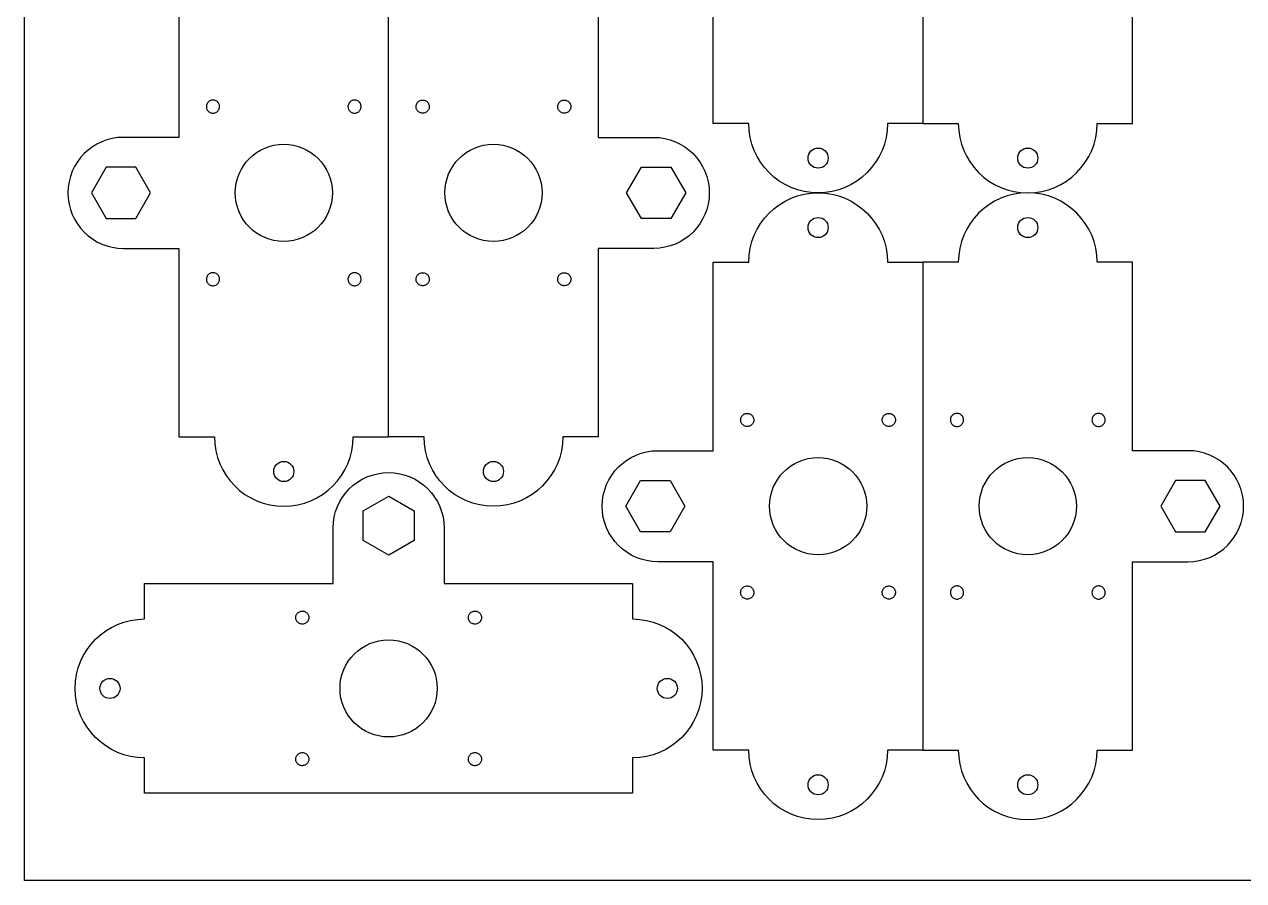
# Model space of a CAD drawing. Header units: millimetres. Extents: x 2733 to 3089, y 1586 to 1832.
# Drawn here: x 2733.3 to 2908.9, y 1585.7 to 1709.1 of the extents above; entities that cross this region are included whole.
import ezdxf

# ---------------------------------------------------------------- set-up
doc = ezdxf.new("R2010")
doc.units = ezdxf.units.MM

msp = doc.modelspace()

# ---------------------------------------------------------------- linework, layer by layer
at = {"color": 244, "true_color": 0x991b1e}
msp.add_lwpolyline([(2733.25, 1585.73), (2733.25, 1832.48), (3089.06, 1832.48), (3089.06, 1585.73)], close=True, dxfattribs=at)
for points in [[(2832.49, 1721.98), (2824.49, 1721.98, -1), (2824.49, 1737.98), (2832.49, 1737.98), (2832.49, 1765.13), (2837.59, 1765.13, -1), (2857.59, 1765.13), (2862.69, 1765.13), (2862.69, 1694.83), (2857.59, 1694.83, -1), (2837.59, 1694.83), (2832.49, 1694.83)], [(2892.89, 1721.98), (2900.89, 1721.98, 1), (2900.89, 1737.98), (2892.89, 1737.98), (2892.89, 1765.13), (2887.79, 1765.13, 1), (2867.79, 1765.13), (2862.69, 1765.13), (2862.69, 1694.83), (2867.79, 1694.83, 1), (2887.79, 1694.83), (2892.89, 1694.83)], [(2755.52, 1692.83), (2747.52, 1692.83, 1), (2747.52, 1676.83), (2755.52, 1676.83), (2755.52, 1649.68), (2760.62, 1649.68, 1), (2780.62, 1649.68), (2785.72, 1649.68), (2785.72, 1719.98), (2780.62, 1719.98, 1), (2760.62, 1719.98), (2755.52, 1719.98)], [(2815.92, 1692.83), (2823.92, 1692.83, -1), (2823.92, 1676.83), (2815.92, 1676.83), (2815.92, 1649.68), (2810.82, 1649.68, -1), (2790.82, 1649.68), (2785.72, 1649.68), (2785.72, 1719.98), (2790.82, 1719.98, -1), (2810.82, 1719.98), (2815.92, 1719.98)], [(2832.49, 1631.68), (2824.49, 1631.68, -1), (2824.49, 1647.68), (2832.49, 1647.68), (2832.49, 1674.83), (2837.59, 1674.83, -1), (2857.59, 1674.83), (2862.69, 1674.83), (2862.69, 1604.53), (2857.59, 1604.53, -1), (2837.59, 1604.53), (2832.49, 1604.53)], [(2892.89, 1631.68), (2900.89, 1631.68, 1), (2900.89, 1647.68), (2892.89, 1647.68), (2892.89, 1674.83), (2887.79, 1674.83, 1), (2867.79, 1674.83), (2862.69, 1674.83), (2862.69, 1604.53), (2867.79, 1604.53, 1), (2887.79, 1604.53), (2892.89, 1604.53)], [(2777.72, 1628.53), (2777.72, 1636.53, -1), (2793.72, 1636.53), (2793.72, 1628.53), (2820.87, 1628.53), (2820.87, 1623.43, -1), (2820.87, 1603.43), (2820.87, 1598.33), (2750.57, 1598.33), (2750.57, 1603.43, -1), (2750.57, 1623.43), (2750.57, 1628.53)]]:
    msp.add_lwpolyline(points, format="xyb", close=True)
at = {"elevation": 3, "flags": 128}
for points in [[(2760.42, 1698.2), (2760.3, 1698.2), (2760.18, 1698.17), (2760.07, 1698.14), (2759.97, 1698.09), (2759.87, 1698.03), (2759.77, 1697.96), (2759.69, 1697.87), (2759.63, 1697.78), (2759.57, 1697.68), (2759.52, 1697.57), (2759.49, 1697.46), (2759.47, 1697.34), (2759.47, 1697.23), (2759.48, 1697.12), (2759.5, 1697), (2759.54, 1696.89), (2759.59, 1696.79), (2759.66, 1696.69), (2759.73, 1696.6), (2759.82, 1696.53), (2759.92, 1696.46), (2760.02, 1696.4), (2760.13, 1696.36), (2760.24, 1696.33), (2760.36, 1696.32), (2760.47, 1696.32), (2760.59, 1696.33), (2760.71, 1696.36), (2760.81, 1696.4), (2760.92, 1696.46), (2761.01, 1696.53), (2761.1, 1696.6), (2761.17, 1696.69), (2761.24, 1696.79), (2761.29, 1696.89), (2761.33, 1697), (2761.35, 1697.12), (2761.36, 1697.23), (2761.36, 1697.34), (2761.34, 1697.46), (2761.31, 1697.57), (2761.26, 1697.68), (2761.21, 1697.78), (2761.14, 1697.87), (2761.06, 1697.96), (2760.96, 1698.03), (2760.86, 1698.09), (2760.76, 1698.14), (2760.65, 1698.17), (2760.53, 1698.2), (2760.42, 1698.2)], [(2780.82, 1698.2), (2780.7, 1698.2), (2780.58, 1698.17), (2780.47, 1698.14), (2780.37, 1698.09), (2780.27, 1698.03), (2780.17, 1697.96), (2780.09, 1697.87), (2780.03, 1697.78), (2779.97, 1697.68), (2779.92, 1697.57), (2779.89, 1697.46), (2779.87, 1697.34), (2779.87, 1697.23), (2779.88, 1697.12), (2779.9, 1697), (2779.94, 1696.89), (2779.99, 1696.79), (2780.06, 1696.69), (2780.13, 1696.6), (2780.22, 1696.53), (2780.32, 1696.46), (2780.42, 1696.4), (2780.53, 1696.36), (2780.64, 1696.33), (2780.76, 1696.32), (2780.87, 1696.32), (2780.99, 1696.33), (2781.11, 1696.36), (2781.21, 1696.4), (2781.32, 1696.46), (2781.41, 1696.53), (2781.5, 1696.6), (2781.57, 1696.69), (2781.64, 1696.79), (2781.69, 1696.89), (2781.73, 1697), (2781.75, 1697.12), (2781.76, 1697.23), (2781.76, 1697.34), (2781.74, 1697.46), (2781.71, 1697.57), (2781.66, 1697.68), (2781.61, 1697.78), (2781.54, 1697.87), (2781.46, 1697.96), (2781.36, 1698.03), (2781.26, 1698.09), (2781.16, 1698.14), (2781.05, 1698.17), (2780.93, 1698.2), (2780.82, 1698.2)], [(2780.82, 1698.2), (2780.7, 1698.2), (2780.58, 1698.17), (2780.47, 1698.14), (2780.37, 1698.09), (2780.27, 1698.03), (2780.17, 1697.96), (2780.09, 1697.87), (2780.03, 1697.78), (2779.97, 1697.68), (2779.92, 1697.57), (2779.89, 1697.46), (2779.87, 1697.34), (2779.87, 1697.23), (2779.88, 1697.12), (2779.9, 1697), (2779.94, 1696.89), (2779.99, 1696.79), (2780.06, 1696.69), (2780.13, 1696.6), (2780.22, 1696.53), (2780.32, 1696.46), (2780.42, 1696.4), (2780.53, 1696.36), (2780.64, 1696.33), (2780.76, 1696.32), (2780.87, 1696.32), (2780.99, 1696.33), (2781.11, 1696.36), (2781.21, 1696.4), (2781.32, 1696.46), (2781.41, 1696.53), (2781.5, 1696.6), (2781.57, 1696.69), (2781.64, 1696.79), (2781.69, 1696.89), (2781.73, 1697), (2781.75, 1697.12), (2781.76, 1697.23), (2781.76, 1697.34), (2781.74, 1697.46), (2781.71, 1697.57), (2781.66, 1697.68), (2781.61, 1697.78), (2781.54, 1697.87), (2781.46, 1697.96), (2781.36, 1698.03), (2781.26, 1698.09), (2781.16, 1698.14), (2781.05, 1698.17), (2780.93, 1698.2), (2780.82, 1698.2)], [(2790.63, 1698.2), (2790.75, 1698.2), (2790.86, 1698.17), (2790.97, 1698.14), (2791.08, 1698.09), (2791.17, 1698.03), (2791.27, 1697.96), (2791.35, 1697.87), (2791.42, 1697.78), (2791.47, 1697.68), (2791.52, 1697.57), (2791.55, 1697.46), (2791.57, 1697.34), (2791.58, 1697.23), (2791.56, 1697.12), (2791.54, 1697), (2791.5, 1696.89), (2791.45, 1696.79), (2791.38, 1696.69), (2791.31, 1696.6), (2791.22, 1696.53), (2791.13, 1696.46), (2791.02, 1696.4), (2790.92, 1696.36), (2790.8, 1696.33), (2790.68, 1696.32), (2790.57, 1696.32), (2790.45, 1696.33), (2790.34, 1696.36), (2790.23, 1696.4), (2790.13, 1696.46), (2790.03, 1696.53), (2789.94, 1696.6), (2789.87, 1696.69), (2789.8, 1696.79), (2789.75, 1696.89), (2789.71, 1697), (2789.69, 1697.12), (2789.68, 1697.23), (2789.68, 1697.34), (2789.7, 1697.46), (2789.73, 1697.57), (2789.78, 1697.68), (2789.84, 1697.78), (2789.9, 1697.87), (2789.98, 1697.96), (2790.08, 1698.03), (2790.18, 1698.09), (2790.29, 1698.14), (2790.39, 1698.17), (2790.51, 1698.2), (2790.63, 1698.2)], [(2790.63, 1698.2), (2790.75, 1698.2), (2790.86, 1698.17), (2790.97, 1698.14), (2791.08, 1698.09), (2791.17, 1698.03), (2791.27, 1697.96), (2791.35, 1697.87), (2791.42, 1697.78), (2791.47, 1697.68), (2791.52, 1697.57), (2791.55, 1697.46), (2791.57, 1697.34), (2791.58, 1697.23), (2791.56, 1697.12), (2791.54, 1697), (2791.5, 1696.89), (2791.45, 1696.79), (2791.38, 1696.69), (2791.31, 1696.6), (2791.22, 1696.53), (2791.13, 1696.46), (2791.02, 1696.4), (2790.92, 1696.36), (2790.8, 1696.33), (2790.68, 1696.32), (2790.57, 1696.32), (2790.45, 1696.33), (2790.34, 1696.36), (2790.23, 1696.4), (2790.13, 1696.46), (2790.03, 1696.53), (2789.94, 1696.6), (2789.87, 1696.69), (2789.8, 1696.79), (2789.75, 1696.89), (2789.71, 1697), (2789.69, 1697.12), (2789.68, 1697.23), (2789.68, 1697.34), (2789.7, 1697.46), (2789.73, 1697.57), (2789.78, 1697.68), (2789.84, 1697.78), (2789.9, 1697.87), (2789.98, 1697.96), (2790.08, 1698.03), (2790.18, 1698.09), (2790.29, 1698.14), (2790.39, 1698.17), (2790.51, 1698.2), (2790.63, 1698.2)], [(2811.03, 1698.2), (2811.15, 1698.2), (2811.26, 1698.17), (2811.37, 1698.14), (2811.48, 1698.09), (2811.57, 1698.03), (2811.67, 1697.96), (2811.75, 1697.87), (2811.82, 1697.78), (2811.87, 1697.68), (2811.92, 1697.57), (2811.95, 1697.46), (2811.97, 1697.34), (2811.98, 1697.23), (2811.96, 1697.12), (2811.94, 1697), (2811.9, 1696.89), (2811.85, 1696.79), (2811.78, 1696.69), (2811.71, 1696.6), (2811.62, 1696.53), (2811.53, 1696.46), (2811.42, 1696.4), (2811.32, 1696.36), (2811.2, 1696.33), (2811.08, 1696.32), (2810.97, 1696.32), (2810.85, 1696.33), (2810.74, 1696.36), (2810.63, 1696.4), (2810.53, 1696.46), (2810.43, 1696.53), (2810.34, 1696.6), (2810.27, 1696.69), (2810.2, 1696.79), (2810.15, 1696.89), (2810.11, 1697), (2810.09, 1697.12), (2810.08, 1697.23), (2810.08, 1697.34), (2810.1, 1697.46), (2810.13, 1697.57), (2810.18, 1697.68), (2810.24, 1697.78), (2810.3, 1697.87), (2810.38, 1697.96), (2810.48, 1698.03), (2810.58, 1698.09), (2810.69, 1698.14), (2810.79, 1698.17), (2810.91, 1698.2), (2811.03, 1698.2)], [(2742.92, 1684.82), (2745.05, 1681.14), (2749.32, 1681.14), (2751.44, 1684.82), (2749.32, 1688.51), (2745.05, 1688.51), (2742.92, 1684.82)], [(2828.52, 1684.82), (2826.39, 1681.14), (2822.13, 1681.14), (2820, 1684.82), (2822.13, 1688.51), (2826.39, 1688.51), (2828.52, 1684.82)], [(2760.42, 1673.33), (2760.3, 1673.33), (2760.18, 1673.31), (2760.07, 1673.27), (2759.97, 1673.22), (2759.87, 1673.16), (2759.77, 1673.09), (2759.69, 1673.01), (2759.63, 1672.91), (2759.57, 1672.81), (2759.52, 1672.7), (2759.49, 1672.6), (2759.47, 1672.48), (2759.47, 1672.36), (2759.48, 1672.25), (2759.5, 1672.14), (2759.54, 1672.02), (2759.59, 1671.92), (2759.66, 1671.82), (2759.73, 1671.73), (2759.82, 1671.66), (2759.92, 1671.59), (2760.02, 1671.53), (2760.13, 1671.49), (2760.24, 1671.46), (2760.36, 1671.45), (2760.47, 1671.45), (2760.59, 1671.46), (2760.71, 1671.49), (2760.81, 1671.53), (2760.92, 1671.59), (2761.01, 1671.66), (2761.1, 1671.73), (2761.17, 1671.82), (2761.24, 1671.92), (2761.29, 1672.02), (2761.33, 1672.14), (2761.35, 1672.25), (2761.36, 1672.36), (2761.36, 1672.48), (2761.34, 1672.6), (2761.31, 1672.7), (2761.26, 1672.81), (2761.21, 1672.91), (2761.14, 1673.01), (2761.06, 1673.09), (2760.96, 1673.16), (2760.86, 1673.22), (2760.76, 1673.27), (2760.65, 1673.31), (2760.53, 1673.33), (2760.42, 1673.33)], [(2780.82, 1673.33), (2780.7, 1673.33), (2780.58, 1673.31), (2780.47, 1673.27), (2780.37, 1673.22), (2780.27, 1673.16), (2780.17, 1673.09), (2780.09, 1673.01), (2780.03, 1672.91), (2779.97, 1672.81), (2779.92, 1672.7), (2779.89, 1672.6), (2779.87, 1672.48), (2779.87, 1672.36), (2779.88, 1672.25), (2779.9, 1672.14), (2779.94, 1672.02), (2779.99, 1671.92), (2780.06, 1671.82), (2780.13, 1671.73), (2780.22, 1671.66), (2780.32, 1671.59), (2780.42, 1671.53), (2780.53, 1671.49), (2780.64, 1671.46), (2780.76, 1671.45), (2780.87, 1671.45), (2780.99, 1671.46), (2781.11, 1671.49), (2781.21, 1671.53), (2781.32, 1671.59), (2781.41, 1671.66), (2781.5, 1671.73), (2781.57, 1671.82), (2781.64, 1671.92), (2781.69, 1672.02), (2781.73, 1672.14), (2781.75, 1672.25), (2781.76, 1672.36), (2781.76, 1672.48), (2781.74, 1672.6), (2781.71, 1672.7), (2781.66, 1672.81), (2781.61, 1672.91), (2781.54, 1673.01), (2781.46, 1673.09), (2781.36, 1673.16), (2781.26, 1673.22), (2781.16, 1673.27), (2781.05, 1673.31), (2780.93, 1673.33), (2780.82, 1673.33)], [(2790.63, 1673.33), (2790.75, 1673.33), (2790.86, 1673.31), (2790.97, 1673.27), (2791.08, 1673.22), (2791.17, 1673.16), (2791.27, 1673.09), (2791.35, 1673.01), (2791.42, 1672.91), (2791.47, 1672.81), (2791.52, 1672.7), (2791.55, 1672.6), (2791.57, 1672.48), (2791.58, 1672.36), (2791.56, 1672.25), (2791.54, 1672.14), (2791.5, 1672.02), (2791.45, 1671.92), (2791.38, 1671.82), (2791.31, 1671.73), (2791.22, 1671.66), (2791.13, 1671.59), (2791.02, 1671.53), (2790.92, 1671.49), (2790.8, 1671.46), (2790.68, 1671.45), (2790.57, 1671.45), (2790.45, 1671.46), (2790.34, 1671.49), (2790.23, 1671.53), (2790.13, 1671.59), (2790.03, 1671.66), (2789.94, 1671.73), (2789.87, 1671.82), (2789.8, 1671.92), (2789.75, 1672.02), (2789.71, 1672.14), (2789.69, 1672.25), (2789.68, 1672.36), (2789.68, 1672.48), (2789.7, 1672.6), (2789.73, 1672.7), (2789.78, 1672.81), (2789.84, 1672.91), (2789.9, 1673.01), (2789.98, 1673.09), (2790.08, 1673.16), (2790.18, 1673.22), (2790.29, 1673.27), (2790.39, 1673.31), (2790.51, 1673.33), (2790.63, 1673.33)], [(2811.03, 1673.33), (2811.15, 1673.33), (2811.26, 1673.31), (2811.37, 1673.27), (2811.48, 1673.22), (2811.57, 1673.16), (2811.67, 1673.09), (2811.75, 1673.01), (2811.82, 1672.91), (2811.87, 1672.81), (2811.92, 1672.7), (2811.95, 1672.6), (2811.97, 1672.48), (2811.98, 1672.36), (2811.96, 1672.25), (2811.94, 1672.14), (2811.9, 1672.02), (2811.85, 1671.92), (2811.78, 1671.82), (2811.71, 1671.73), (2811.62, 1671.66), (2811.53, 1671.59), (2811.42, 1671.53), (2811.32, 1671.49), (2811.2, 1671.46), (2811.08, 1671.45), (2810.97, 1671.45), (2810.85, 1671.46), (2810.74, 1671.49), (2810.63, 1671.53), (2810.53, 1671.59), (2810.43, 1671.66), (2810.34, 1671.73), (2810.27, 1671.82), (2810.2, 1671.92), (2810.15, 1672.02), (2810.11, 1672.14), (2810.09, 1672.25), (2810.08, 1672.36), (2810.08, 1672.48), (2810.1, 1672.6), (2810.13, 1672.7), (2810.18, 1672.81), (2810.24, 1672.91), (2810.3, 1673.01), (2810.38, 1673.09), (2810.48, 1673.16), (2810.58, 1673.22), (2810.69, 1673.27), (2810.79, 1673.31), (2810.91, 1673.33), (2811.03, 1673.33)], [(2837.38, 1651.17), (2837.26, 1651.18), (2837.15, 1651.2), (2837.04, 1651.23), (2836.93, 1651.28), (2836.84, 1651.35), (2836.74, 1651.42), (2836.66, 1651.5), (2836.59, 1651.59), (2836.53, 1651.69), (2836.48, 1651.8), (2836.45, 1651.91), (2836.44, 1652.03), (2836.43, 1652.14), (2836.44, 1652.26), (2836.47, 1652.37), (2836.51, 1652.48), (2836.56, 1652.59), (2836.63, 1652.68), (2836.7, 1652.77), (2836.78, 1652.85), (2836.88, 1652.92), (2836.98, 1652.97), (2837.09, 1653.01), (2837.2, 1653.04), (2837.32, 1653.06), (2837.44, 1653.06), (2837.56, 1653.04), (2837.67, 1653.01), (2837.78, 1652.97), (2837.88, 1652.92), (2837.98, 1652.85), (2838.06, 1652.77), (2838.14, 1652.68), (2838.21, 1652.59), (2838.26, 1652.48), (2838.3, 1652.37), (2838.32, 1652.26), (2838.33, 1652.14), (2838.32, 1652.03), (2838.31, 1651.91), (2838.28, 1651.8), (2838.23, 1651.69), (2838.17, 1651.59), (2838.1, 1651.5), (2838.02, 1651.42), (2837.93, 1651.35), (2837.83, 1651.28), (2837.72, 1651.23), (2837.61, 1651.2), (2837.5, 1651.18), (2837.38, 1651.17)], [(2857.78, 1651.17), (2857.66, 1651.18), (2857.55, 1651.2), (2857.44, 1651.23), (2857.33, 1651.28), (2857.24, 1651.35), (2857.14, 1651.42), (2857.06, 1651.5), (2856.99, 1651.59), (2856.93, 1651.69), (2856.88, 1651.8), (2856.85, 1651.91), (2856.84, 1652.03), (2856.83, 1652.14), (2856.84, 1652.26), (2856.87, 1652.37), (2856.91, 1652.48), (2856.96, 1652.59), (2857.03, 1652.68), (2857.1, 1652.77), (2857.18, 1652.85), (2857.28, 1652.92), (2857.38, 1652.97), (2857.49, 1653.01), (2857.6, 1653.04), (2857.72, 1653.06), (2857.84, 1653.06), (2857.96, 1653.04), (2858.07, 1653.01), (2858.18, 1652.97), (2858.28, 1652.92), (2858.38, 1652.85), (2858.46, 1652.77), (2858.54, 1652.68), (2858.61, 1652.59), (2858.66, 1652.48), (2858.7, 1652.37), (2858.72, 1652.26), (2858.73, 1652.14), (2858.72, 1652.03), (2858.71, 1651.91), (2858.68, 1651.8), (2858.63, 1651.69), (2858.57, 1651.59), (2858.5, 1651.5), (2858.42, 1651.42), (2858.33, 1651.35), (2858.23, 1651.28), (2858.12, 1651.23), (2858.01, 1651.2), (2857.9, 1651.18), (2857.78, 1651.17)], [(2867.59, 1651.17), (2867.71, 1651.18), (2867.82, 1651.2), (2867.93, 1651.23), (2868.04, 1651.28), (2868.14, 1651.35), (2868.23, 1651.42), (2868.31, 1651.5), (2868.38, 1651.59), (2868.44, 1651.69), (2868.49, 1651.8), (2868.52, 1651.91), (2868.54, 1652.03), (2868.54, 1652.14), (2868.53, 1652.26), (2868.51, 1652.37), (2868.47, 1652.48), (2868.42, 1652.59), (2868.35, 1652.68), (2868.27, 1652.77), (2868.19, 1652.85), (2868.09, 1652.92), (2867.99, 1652.97), (2867.88, 1653.01), (2867.77, 1653.04), (2867.65, 1653.06), (2867.54, 1653.06), (2867.42, 1653.04), (2867.3, 1653.01), (2867.19, 1652.97), (2867.09, 1652.92), (2867, 1652.85), (2866.91, 1652.77), (2866.84, 1652.68), (2866.77, 1652.59), (2866.72, 1652.48), (2866.68, 1652.37), (2866.65, 1652.26), (2866.64, 1652.14), (2866.65, 1652.03), (2866.67, 1651.91), (2866.69, 1651.8), (2866.74, 1651.69), (2866.8, 1651.59), (2866.87, 1651.5), (2866.95, 1651.42), (2867.05, 1651.35), (2867.14, 1651.28), (2867.25, 1651.23), (2867.36, 1651.2), (2867.47, 1651.18), (2867.59, 1651.17)], [(2887.99, 1651.17), (2888.11, 1651.18), (2888.22, 1651.2), (2888.33, 1651.23), (2888.44, 1651.28), (2888.54, 1651.35), (2888.63, 1651.42), (2888.71, 1651.5), (2888.78, 1651.59), (2888.84, 1651.69), (2888.89, 1651.8), (2888.92, 1651.91), (2888.94, 1652.03), (2888.94, 1652.14), (2888.93, 1652.26), (2888.91, 1652.37), (2888.87, 1652.48), (2888.82, 1652.59), (2888.75, 1652.68), (2888.67, 1652.77), (2888.59, 1652.85), (2888.49, 1652.92), (2888.39, 1652.97), (2888.28, 1653.01), (2888.17, 1653.04), (2888.05, 1653.06), (2887.94, 1653.06), (2887.82, 1653.04), (2887.7, 1653.01), (2887.59, 1652.97), (2887.49, 1652.92), (2887.4, 1652.85), (2887.31, 1652.77), (2887.24, 1652.68), (2887.17, 1652.59), (2887.12, 1652.48), (2887.08, 1652.37), (2887.05, 1652.26), (2887.04, 1652.14), (2887.05, 1652.03), (2887.07, 1651.91), (2887.09, 1651.8), (2887.15, 1651.69), (2887.2, 1651.59), (2887.27, 1651.5), (2887.35, 1651.42), (2887.45, 1651.35), (2887.54, 1651.28), (2887.65, 1651.23), (2887.76, 1651.2), (2887.87, 1651.18), (2887.99, 1651.17)], [(2819.89, 1639.68), (2822.02, 1643.37), (2826.28, 1643.37), (2828.41, 1639.68), (2826.28, 1636), (2822.02, 1636), (2819.89, 1639.68)], [(2905.49, 1639.68), (2903.35, 1643.37), (2899.09, 1643.37), (2896.96, 1639.68), (2899.09, 1636), (2903.35, 1636), (2905.49, 1639.68)], [(2785.73, 1641.13), (2789.41, 1639), (2789.41, 1634.74), (2785.73, 1632.61), (2782.04, 1634.74), (2782.04, 1639), (2785.73, 1641.13)], [(2837.38, 1626.3), (2837.26, 1626.31), (2837.15, 1626.33), (2837.04, 1626.37), (2836.93, 1626.42), (2836.84, 1626.48), (2836.74, 1626.55), (2836.66, 1626.63), (2836.59, 1626.72), (2836.53, 1626.83), (2836.48, 1626.93), (2836.45, 1627.04), (2836.44, 1627.16), (2836.43, 1627.28), (2836.44, 1627.39), (2836.47, 1627.5), (2836.51, 1627.62), (2836.56, 1627.72), (2836.63, 1627.82), (2836.7, 1627.91), (2836.78, 1627.98), (2836.88, 1628.05), (2836.98, 1628.11), (2837.09, 1628.15), (2837.2, 1628.17), (2837.32, 1628.19), (2837.44, 1628.19), (2837.56, 1628.17), (2837.67, 1628.15), (2837.78, 1628.11), (2837.88, 1628.05), (2837.98, 1627.98), (2838.06, 1627.91), (2838.14, 1627.82), (2838.21, 1627.72), (2838.26, 1627.62), (2838.3, 1627.5), (2838.32, 1627.39), (2838.33, 1627.28), (2838.32, 1627.16), (2838.31, 1627.04), (2838.28, 1626.93), (2838.23, 1626.83), (2838.17, 1626.72), (2838.1, 1626.63), (2838.02, 1626.55), (2837.93, 1626.48), (2837.83, 1626.42), (2837.72, 1626.37), (2837.61, 1626.33), (2837.5, 1626.31), (2837.38, 1626.3)], [(2857.78, 1626.3), (2857.66, 1626.31), (2857.55, 1626.33), (2857.44, 1626.37), (2857.33, 1626.42), (2857.24, 1626.48), (2857.14, 1626.55), (2857.06, 1626.63), (2856.99, 1626.72), (2856.93, 1626.83), (2856.88, 1626.93), (2856.85, 1627.04), (2856.84, 1627.16), (2856.83, 1627.28), (2856.84, 1627.39), (2856.87, 1627.5), (2856.91, 1627.62), (2856.96, 1627.72), (2857.03, 1627.82), (2857.1, 1627.91), (2857.18, 1627.98), (2857.28, 1628.05), (2857.38, 1628.11), (2857.49, 1628.15), (2857.6, 1628.17), (2857.72, 1628.19), (2857.84, 1628.19), (2857.96, 1628.17), (2858.07, 1628.15), (2858.18, 1628.11), (2858.28, 1628.05), (2858.38, 1627.98), (2858.46, 1627.91), (2858.54, 1627.82), (2858.61, 1627.72), (2858.66, 1627.62), (2858.7, 1627.5), (2858.72, 1627.39), (2858.73, 1627.28), (2858.72, 1627.16), (2858.71, 1627.04), (2858.68, 1626.93), (2858.63, 1626.83), (2858.57, 1626.72), (2858.5, 1626.63), (2858.42, 1626.55), (2858.33, 1626.48), (2858.23, 1626.42), (2858.12, 1626.37), (2858.01, 1626.33), (2857.9, 1626.31), (2857.78, 1626.3)], [(2857.78, 1626.3), (2857.66, 1626.31), (2857.55, 1626.33), (2857.44, 1626.37), (2857.33, 1626.42), (2857.24, 1626.48), (2857.14, 1626.55), (2857.06, 1626.63), (2856.99, 1626.72), (2856.93, 1626.83), (2856.88, 1626.93), (2856.85, 1627.04), (2856.84, 1627.16), (2856.83, 1627.28), (2856.84, 1627.39), (2856.87, 1627.5), (2856.91, 1627.62), (2856.96, 1627.72), (2857.03, 1627.82), (2857.1, 1627.91), (2857.18, 1627.98), (2857.28, 1628.05), (2857.38, 1628.11), (2857.49, 1628.15), (2857.6, 1628.17), (2857.72, 1628.19), (2857.84, 1628.19), (2857.96, 1628.17), (2858.07, 1628.15), (2858.18, 1628.11), (2858.28, 1628.05), (2858.38, 1627.98), (2858.46, 1627.91), (2858.54, 1627.82), (2858.61, 1627.72), (2858.66, 1627.62), (2858.7, 1627.5), (2858.72, 1627.39), (2858.73, 1627.28), (2858.72, 1627.16), (2858.71, 1627.04), (2858.68, 1626.93), (2858.63, 1626.83), (2858.57, 1626.72), (2858.5, 1626.63), (2858.42, 1626.55), (2858.33, 1626.48), (2858.23, 1626.42), (2858.12, 1626.37), (2858.01, 1626.33), (2857.9, 1626.31), (2857.78, 1626.3)], [(2867.59, 1626.3), (2867.71, 1626.31), (2867.82, 1626.33), (2867.93, 1626.37), (2868.04, 1626.42), (2868.14, 1626.48), (2868.23, 1626.55), (2868.31, 1626.63), (2868.38, 1626.72), (2868.44, 1626.83), (2868.49, 1626.93), (2868.52, 1627.04), (2868.54, 1627.16), (2868.54, 1627.28), (2868.53, 1627.39), (2868.51, 1627.5), (2868.47, 1627.62), (2868.42, 1627.72), (2868.35, 1627.82), (2868.27, 1627.91), (2868.19, 1627.98), (2868.09, 1628.05), (2867.99, 1628.11), (2867.88, 1628.15), (2867.77, 1628.17), (2867.65, 1628.19), (2867.54, 1628.19), (2867.42, 1628.17), (2867.3, 1628.15), (2867.19, 1628.11), (2867.09, 1628.05), (2867, 1627.98), (2866.91, 1627.91), (2866.84, 1627.82), (2866.77, 1627.72), (2866.72, 1627.62), (2866.68, 1627.5), (2866.65, 1627.39), (2866.64, 1627.28), (2866.65, 1627.16), (2866.67, 1627.04), (2866.69, 1626.93), (2866.74, 1626.83), (2866.8, 1626.72), (2866.87, 1626.63), (2866.95, 1626.55), (2867.05, 1626.48), (2867.14, 1626.42), (2867.25, 1626.37), (2867.36, 1626.33), (2867.47, 1626.31), (2867.59, 1626.3)], [(2867.59, 1626.3), (2867.71, 1626.31), (2867.82, 1626.33), (2867.93, 1626.37), (2868.04, 1626.42), (2868.14, 1626.48), (2868.23, 1626.55), (2868.31, 1626.63), (2868.38, 1626.72), (2868.44, 1626.83), (2868.49, 1626.93), (2868.52, 1627.04), (2868.54, 1627.16), (2868.54, 1627.28), (2868.53, 1627.39), (2868.51, 1627.5), (2868.47, 1627.62), (2868.42, 1627.72), (2868.35, 1627.82), (2868.27, 1627.91), (2868.19, 1627.98), (2868.09, 1628.05), (2867.99, 1628.11), (2867.88, 1628.15), (2867.77, 1628.17), (2867.65, 1628.19), (2867.54, 1628.19), (2867.42, 1628.17), (2867.3, 1628.15), (2867.19, 1628.11), (2867.09, 1628.05), (2867, 1627.98), (2866.91, 1627.91), (2866.84, 1627.82), (2866.77, 1627.72), (2866.72, 1627.62), (2866.68, 1627.5), (2866.65, 1627.39), (2866.64, 1627.28), (2866.65, 1627.16), (2866.67, 1627.04), (2866.69, 1626.93), (2866.74, 1626.83), (2866.8, 1626.72), (2866.87, 1626.63), (2866.95, 1626.55), (2867.05, 1626.48), (2867.14, 1626.42), (2867.25, 1626.37), (2867.36, 1626.33), (2867.47, 1626.31), (2867.59, 1626.3)], [(2887.99, 1626.3), (2888.11, 1626.31), (2888.22, 1626.33), (2888.33, 1626.37), (2888.44, 1626.42), (2888.54, 1626.48), (2888.63, 1626.55), (2888.71, 1626.63), (2888.78, 1626.72), (2888.84, 1626.83), (2888.89, 1626.93), (2888.92, 1627.04), (2888.94, 1627.16), (2888.94, 1627.28), (2888.93, 1627.39), (2888.91, 1627.5), (2888.87, 1627.62), (2888.82, 1627.72), (2888.75, 1627.82), (2888.67, 1627.91), (2888.59, 1627.98), (2888.49, 1628.05), (2888.39, 1628.11), (2888.28, 1628.15), (2888.17, 1628.17), (2888.05, 1628.19), (2887.94, 1628.19), (2887.82, 1628.17), (2887.7, 1628.15), (2887.59, 1628.11), (2887.49, 1628.05), (2887.4, 1627.98), (2887.31, 1627.91), (2887.24, 1627.82), (2887.17, 1627.72), (2887.12, 1627.62), (2887.08, 1627.5), (2887.05, 1627.39), (2887.04, 1627.28), (2887.05, 1627.16), (2887.07, 1627.04), (2887.09, 1626.93), (2887.15, 1626.83), (2887.2, 1626.72), (2887.27, 1626.63), (2887.35, 1626.55), (2887.45, 1626.48), (2887.54, 1626.42), (2887.65, 1626.37), (2887.76, 1626.33), (2887.87, 1626.31), (2887.99, 1626.3)], [(2772.35, 1623.64), (2772.35, 1623.75), (2772.37, 1623.87), (2772.41, 1623.98), (2772.46, 1624.08), (2772.52, 1624.18), (2772.59, 1624.28), (2772.68, 1624.36), (2772.77, 1624.43), (2772.87, 1624.48), (2772.98, 1624.53), (2773.09, 1624.56), (2773.2, 1624.58), (2773.32, 1624.58), (2773.43, 1624.57), (2773.55, 1624.55), (2773.66, 1624.51), (2773.76, 1624.46), (2773.86, 1624.39), (2773.95, 1624.32), (2774.02, 1624.23), (2774.09, 1624.14), (2774.15, 1624.03), (2774.19, 1623.93), (2774.22, 1623.81), (2774.23, 1623.69), (2774.23, 1623.58), (2774.22, 1623.46), (2774.19, 1623.35), (2774.15, 1623.24), (2774.09, 1623.14), (2774.02, 1623.04), (2773.95, 1622.95), (2773.86, 1622.88), (2773.76, 1622.81), (2773.66, 1622.76), (2773.55, 1622.72), (2773.43, 1622.7), (2773.32, 1622.69), (2773.2, 1622.69), (2773.09, 1622.71), (2772.98, 1622.74), (2772.87, 1622.79), (2772.77, 1622.85), (2772.68, 1622.91), (2772.59, 1622.99), (2772.52, 1623.09), (2772.46, 1623.19), (2772.41, 1623.29), (2772.37, 1623.4), (2772.35, 1623.52), (2772.35, 1623.64)], [(2797.21, 1623.64), (2797.22, 1623.75), (2797.24, 1623.87), (2797.28, 1623.98), (2797.33, 1624.08), (2797.39, 1624.18), (2797.46, 1624.28), (2797.54, 1624.36), (2797.63, 1624.43), (2797.74, 1624.48), (2797.84, 1624.53), (2797.95, 1624.56), (2798.07, 1624.58), (2798.19, 1624.58), (2798.3, 1624.57), (2798.41, 1624.55), (2798.53, 1624.51), (2798.63, 1624.46), (2798.73, 1624.39), (2798.82, 1624.32), (2798.89, 1624.23), (2798.96, 1624.14), (2799.02, 1624.03), (2799.06, 1623.93), (2799.08, 1623.81), (2799.1, 1623.69), (2799.1, 1623.58), (2799.08, 1623.46), (2799.06, 1623.35), (2799.02, 1623.24), (2798.96, 1623.14), (2798.89, 1623.04), (2798.82, 1622.95), (2798.73, 1622.88), (2798.63, 1622.81), (2798.53, 1622.76), (2798.41, 1622.72), (2798.3, 1622.7), (2798.19, 1622.69), (2798.07, 1622.69), (2797.95, 1622.71), (2797.84, 1622.74), (2797.74, 1622.79), (2797.63, 1622.85), (2797.54, 1622.91), (2797.46, 1622.99), (2797.39, 1623.09), (2797.33, 1623.19), (2797.28, 1623.29), (2797.24, 1623.4), (2797.22, 1623.52), (2797.21, 1623.64)], [(2772.35, 1603.24), (2772.35, 1603.35), (2772.37, 1603.47), (2772.41, 1603.58), (2772.46, 1603.68), (2772.52, 1603.78), (2772.59, 1603.88), (2772.68, 1603.96), (2772.77, 1604.03), (2772.87, 1604.08), (2772.98, 1604.13), (2773.09, 1604.16), (2773.2, 1604.18), (2773.32, 1604.18), (2773.43, 1604.17), (2773.55, 1604.15), (2773.66, 1604.11), (2773.76, 1604.06), (2773.86, 1603.99), (2773.95, 1603.92), (2774.02, 1603.83), (2774.09, 1603.74), (2774.15, 1603.63), (2774.19, 1603.53), (2774.22, 1603.41), (2774.23, 1603.29), (2774.23, 1603.18), (2774.22, 1603.06), (2774.19, 1602.95), (2774.15, 1602.84), (2774.09, 1602.74), (2774.02, 1602.64), (2773.95, 1602.55), (2773.86, 1602.48), (2773.76, 1602.41), (2773.66, 1602.36), (2773.55, 1602.32), (2773.43, 1602.3), (2773.32, 1602.29), (2773.2, 1602.29), (2773.09, 1602.31), (2772.98, 1602.34), (2772.87, 1602.39), (2772.77, 1602.45), (2772.68, 1602.51), (2772.59, 1602.59), (2772.52, 1602.69), (2772.46, 1602.79), (2772.41, 1602.89), (2772.37, 1603), (2772.35, 1603.12), (2772.35, 1603.24)], [(2772.35, 1603.24), (2772.35, 1603.35), (2772.37, 1603.47), (2772.41, 1603.58), (2772.46, 1603.68), (2772.52, 1603.78), (2772.59, 1603.88), (2772.68, 1603.96), (2772.77, 1604.03), (2772.87, 1604.08), (2772.98, 1604.13), (2773.09, 1604.16), (2773.2, 1604.18), (2773.32, 1604.18), (2773.43, 1604.17), (2773.55, 1604.15), (2773.66, 1604.11), (2773.76, 1604.06), (2773.86, 1603.99), (2773.95, 1603.92), (2774.02, 1603.83), (2774.09, 1603.74), (2774.15, 1603.63), (2774.19, 1603.53), (2774.22, 1603.41), (2774.23, 1603.29), (2774.23, 1603.18), (2774.22, 1603.06), (2774.19, 1602.95), (2774.15, 1602.84), (2774.09, 1602.74), (2774.02, 1602.64), (2773.95, 1602.55), (2773.86, 1602.48), (2773.76, 1602.41), (2773.66, 1602.36), (2773.55, 1602.32), (2773.43, 1602.3), (2773.32, 1602.29), (2773.2, 1602.29), (2773.09, 1602.31), (2772.98, 1602.34), (2772.87, 1602.39), (2772.77, 1602.45), (2772.68, 1602.51), (2772.59, 1602.59), (2772.52, 1602.69), (2772.46, 1602.79), (2772.41, 1602.89), (2772.37, 1603), (2772.35, 1603.12), (2772.35, 1603.24)], [(2797.21, 1603.24), (2797.22, 1603.35), (2797.24, 1603.47), (2797.28, 1603.58), (2797.33, 1603.68), (2797.39, 1603.78), (2797.46, 1603.88), (2797.54, 1603.96), (2797.63, 1604.03), (2797.74, 1604.08), (2797.84, 1604.13), (2797.95, 1604.16), (2798.07, 1604.18), (2798.19, 1604.18), (2798.3, 1604.17), (2798.41, 1604.15), (2798.53, 1604.11), (2798.63, 1604.06), (2798.73, 1603.99), (2798.82, 1603.92), (2798.89, 1603.83), (2798.96, 1603.74), (2799.02, 1603.63), (2799.06, 1603.53), (2799.08, 1603.41), (2799.1, 1603.29), (2799.1, 1603.18), (2799.08, 1603.06), (2799.06, 1602.95), (2799.02, 1602.84), (2798.96, 1602.74), (2798.89, 1602.64), (2798.82, 1602.55), (2798.73, 1602.48), (2798.63, 1602.41), (2798.53, 1602.36), (2798.41, 1602.32), (2798.3, 1602.3), (2798.19, 1602.29), (2798.07, 1602.29), (2797.95, 1602.31), (2797.84, 1602.34), (2797.74, 1602.39), (2797.63, 1602.45), (2797.54, 1602.51), (2797.46, 1602.59), (2797.39, 1602.69), (2797.33, 1602.79), (2797.28, 1602.89), (2797.24, 1603), (2797.22, 1603.12), (2797.21, 1603.24)]]:
    msp.add_lwpolyline(points, close=True, dxfattribs=at)
for centre, radius in [((2770.62, 1684.83), 7), ((2800.82, 1684.83), 7), ((2847.59, 1689.84), 1.45), ((2877.79, 1689.84), 1.45), ((2847.59, 1679.83), 1.45), ((2877.79, 1679.83), 1.45), ((2770.62, 1644.68), 1.45), ((2800.82, 1644.68), 1.45), ((2847.59, 1639.68), 7), ((2877.79, 1639.68), 7), ((2785.72, 1613.43), 7), ((2745.58, 1613.43), 1.45), ((2825.87, 1613.43), 1.45), ((2847.59, 1599.54), 1.45), ((2877.79, 1599.54), 1.45)]:
    msp.add_circle(centre, radius)

doc.saveas('drawing.dxf')
